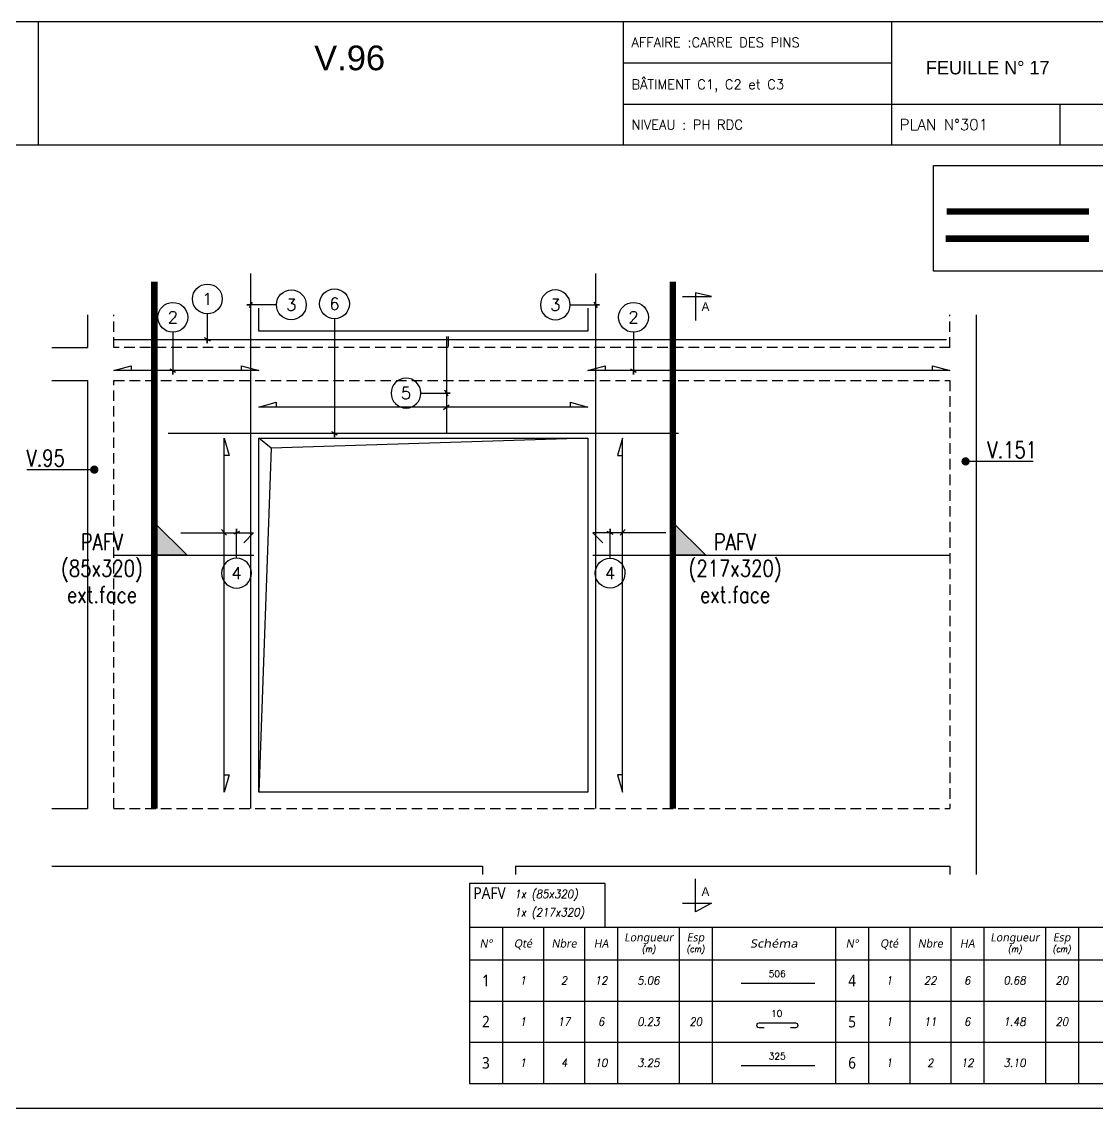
# Model space of a CAD drawing. Header units: metres. Extents: x -5618 to 118954, y -306 to 4637.
# Drawn here: x 9472 to 10126, y 914 to 1574 of the extents above; entities that cross this region are included whole.
import ezdxf
from ezdxf.enums import TextEntityAlignment as Align

# ---------------------------------------------------------------- set-up
doc = ezdxf.new("R2010")
doc.units = ezdxf.units.M
doc.linetypes.add('CACHE', pattern=[9.524999999999999, 6.35, -3.175])
for name, color, linetype in [('COTATION', 1, 'Continuous'), ('GO-FER-HA', 140, 'Continuous'), ('GO-TEXTE', 9, 'Continuous'), ('GO-TEXTE-FER', 3, 'Continuous'), ('STR_TS', 22, 'Continuous'), ('STR_TS_TXT', 7, 'Continuous'), ('STR_VOI-POT', 6, 'Continuous')]:
    doc.layers.add(name, color=color, linetype=linetype)
doc.layers.add('Kofragna_forma', color=7, linetype='Continuous', lineweight=70)
doc.styles.add('ARIAL', font='ARIAL.TTF')
doc.styles.add('Lucida', font='LSANSI.TTF')
doc.styles.add('schéma', font='simplex.shx')
doc.styles.add('Tableau', font='romans.shx', dxfattribs={"width": 0.9, "oblique": 10})
doc.styles.add('Tableau2', font='trebuc.TTF', dxfattribs={"width": 0.9, "oblique": 10})
doc.styles.add('TEXTE', font='romans.shx')
doc.styles.add('TEXTE TS', font='romans.shx', dxfattribs={"width": 0.7, "oblique": 15})

# ---------------------------------------------------------------- blocks, each defined once
blk = doc.blocks.new('ime')
at = {"layer": 'COTATION', "const_width": 2.5}
blk.add_lwpolyline([(1.25, 0, -1), (-1.25, 0, -1)], format="xyb", close=True, dxfattribs=at)
at = {"layer": 'COTATION'}
blk.add_lwpolyline([(41.09158464876236, 0), (0, 0)], dxfattribs=at)
at = {"layer": 'COTATION', "color": 7, "style": 'TEXTE TS', "width": 0.8}
blk.add_attdef('NAME', (9.079526555316988, 2), '', height=10, dxfattribs=at)
blk = doc.blocks.new('mrega')
at = {"layer": 'STR_TS_TXT', "style": 'TEXTE TS', "width": 0.8}
for tag, p in [('ST10', (14.47619047619082, 0)), ('DIM', (14.47619047619082, -16)), ('NOTE', (14.47619047619082, -32))]:
    blk.add_attdef(tag, text='', height=10, dxfattribs=at).set_placement(p, align=Align.CENTER)
blk = doc.blocks.new('A$C6F247267')
blk.add_hatch(color=256).paths.add_polyline_path([(5.684341886080801e-14, -0.1999999999999886), (-0.1999999999999886, 0), (5.684341886080801e-14, 0)])
blk.add_lwpolyline([(-0.1999999999999886, 0), (5.684341886080801e-14, 0), (5.684341886080801e-14, -0.1999999999999886), (-0.1999999999999886, 0)])
blk = doc.blocks.new('Barre libre')
at = {"layer": 'GO-TEXTE-FER'}
for p, q in [((0, 0), (0, -1)), ((0, 0), (8.900000000000002, 0)), ((0.8000000000000007, 0), (0.8000000000000007, -1)), ((1.800000000000001, 0), (1.800000000000001, -1)), ((2.800000000000001, 0), (2.800000000000001, -1)), ((3.600000000000001, 0), (3.600000000000001, -1)), ((5.100000000000001, 0), (5.100000000000001, -1)), ((5.900000000000002, 0), (5.900000000000002, -1)), ((8.900000000000002, 0), (8.900000000000002, -1)), ((0, -1), (8.900000000000002, -1))]:
    blk.add_line(p, q, dxfattribs=at)
at = {"layer": 'GO-TEXTE-FER', "color": 1}
blk.add_line((6.602571662135945, -0.562752053263365), (8.393530367494153, -0.562752053263365), dxfattribs=at)
at = {"layer": 'GO-TEXTE-FER', "color": 1, "style": 'Tableau'}
blk.add_attdef('Longueur', text='', height=0.16, dxfattribs=at).set_placement((7.481415956780632, -0.3359449369562739), align=Align.MIDDLE_CENTER)
at = {"layer": 'GO-TEXTE-FER', "style": 'Tableau2', "width": 0.9}
blk.add_attdef('NUMERO', text='', height=0.28, dxfattribs=at).set_placement((0.4000000000000021, -0.5), align=Align.MIDDLE_CENTER)
at = {"layer": 'GO-TEXTE-FER', "style": 'Tableau', "oblique": 10, "width": 0.9}
for tag, p in [('QUANTITE', (1.300000000000001, -0.5)), ('NOMBRE', (2.300000000000001, -0.5)), ('NUANCE', (3.200000000000003, -0.5)), ('LONGUEUR', (4.350000000000001, -0.5)), ('ESPACEMENTS', (5.5, -0.5))]:
    blk.add_attdef(tag, text='', height=0.2, dxfattribs=at).set_placement(p, align=Align.MIDDLE_CENTER)
blk = doc.blocks.new('U')
at = {"layer": 'GO-TEXTE-FER'}
for p, q in [((0, 0), (0, -1)), ((0, 0), (8.900000000000002, 0)), ((0.8000000000000007, 0), (0.8000000000000007, -1)), ((1.800000000000001, 0), (1.800000000000001, -1)), ((2.800000000000001, 0), (2.800000000000001, -1)), ((3.600000000000001, 0), (3.600000000000001, -1)), ((5.100000000000001, 0), (5.100000000000001, -1)), ((5.900000000000002, 0), (5.900000000000002, -1)), ((8.900000000000002, 0), (8.900000000000002, -1)), ((0, -1), (8.900000000000002, -1))]:
    blk.add_line(p, q, dxfattribs=at)
at = {"layer": 'GO-TEXTE-FER', "color": 1}
blk.add_lwpolyline([(6.803314236992733, -0.6501039319644448), (8.063314236992696, -0.6501039319645301, 0.414213562373095), (8.123314236992684, -0.5901039319644994), (8.123314236992641, -0.2901039319645164, 0.4142135623730951), (8.063314236992653, -0.2301039319644858), (6.803314236992733, -0.2301039319644858)], format="xyb", dxfattribs=at)
at = {"layer": 'GO-TEXTE-FER', "color": 1, "style": 'Tableau'}
blk.add_attdef('Largeur', text='', height=0.16, rotation=90, dxfattribs=at).set_placement((8.284040132140975, -0.4721743387249857), align=Align.MIDDLE_CENTER)
at = {"layer": 'GO-TEXTE-FER', "style": 'Tableau2', "width": 0.9}
blk.add_attdef('NUMERO', text='', height=0.28, dxfattribs=at).set_placement((0.4000000000000021, -0.5), align=Align.MIDDLE_CENTER)
at = {"layer": 'GO-TEXTE-FER', "style": 'Tableau', "oblique": 10, "width": 0.9}
for tag, p in [('QUANTITE', (1.300000000000001, -0.5)), ('NOMBRE', (2.300000000000001, -0.5)), ('NUANCE', (3.200000000000003, -0.5)), ('LONGUEUR', (4.350000000000001, -0.5)), ('ESPACEMENTS', (5.5, -0.5))]:
    blk.add_attdef(tag, text='', height=0.2, dxfattribs=at).set_placement(p, align=Align.MIDDLE_CENTER)
at = {"layer": 'GO-TEXTE-FER', "color": 1, "style": 'Tableau'}
blk.add_attdef('Longueur', text='', height=0.16, dxfattribs=at).set_placement((7.421867254534655, -0.819129785683189), align=Align.MIDDLE_CENTER)
blk = doc.blocks.new('Désignation')
at = {"layer": 'GO-TEXTE-FER'}
for p, q in [((0, 0.7999999999999998), (8.900000000000002, 0.7999999999999998)), ((0, 0.7999999999999998), (0, 0)), ((0.8000000000000007, 0.7999999999999998), (0.8000000000000007, 0)), ((1.800000000000001, 0.7999999999999998), (1.800000000000001, 0)), ((2.800000000000001, 0.7999999999999998), (2.800000000000001, 0)), ((3.600000000000001, 0.7999999999999998), (3.600000000000001, 0)), ((5.100000000000001, 0.7999999999999998), (5.100000000000001, 0)), ((5.900000000000002, 0.7999999999999998), (5.900000000000002, 0)), ((8.900000000000002, 0.7999999999999998), (8.900000000000002, 0)), ((0, 0), (8.900000000000002, 0))]:
    blk.add_line(p, q, dxfattribs=at)
at = {"layer": 'GO-TEXTE-FER', "style": 'Tableau2', "oblique": 10}
for s, p in [('Longueur', (4.356051620639308, 0.5496028384462006)), ('Esp', (5.494334133658599, 0.5496028384462006)), ('N°', (0.4000000000000004, 0.3999999999999995)), ('Qté', (1.300000000000001, 0.3999999999999995)), ('Nbre', (2.300000000000001, 0.3999999999999995)), ('HA', (3.200000000000001, 0.3999999999999995))]:
    blk.add_text(s, height=0.2, dxfattribs=at).set_placement(p, align=Align.MIDDLE_CENTER)
at = {"layer": 'GO-TEXTE-FER', "color": 7, "style": 'Tableau', "oblique": 10, "width": 0.9}
for s, p in [('(m)', (4.356051620639308, 0.2654942762949544)), ('(cm)', (5.494334133658599, 0.2654942762949544))]:
    blk.add_text(s, height=0.15, dxfattribs=at).set_placement(p, align=Align.MIDDLE_CENTER)
at = {"layer": 'GO-TEXTE-FER', "style": 'Tableau2', "oblique": 10, "width": 1.2}
blk.add_text('Schéma', height=0.2, dxfattribs=at).set_placement((7.400000000000002, 0.3999999999999995), align=Align.MIDDLE_CENTER)
blk = doc.blocks.new('Cadre')
at = {"layer": 'GO-TEXTE-FER'}
for p, q in [((0, 0), (0, -1)), ((0, 0), (8.900000000000002, 0)), ((0.8000000000000007, 0), (0.8000000000000007, -1)), ((1.800000000000001, 0), (1.800000000000001, -1)), ((2.800000000000001, 0), (2.800000000000001, -1)), ((3.600000000000001, 0), (3.600000000000001, -1)), ((5.100000000000001, 0), (5.100000000000001, -1)), ((5.900000000000002, 0), (5.900000000000002, -1)), ((8.900000000000002, 0), (8.900000000000002, -1)), ((0, -1), (8.900000000000002, -1))]:
    blk.add_line(p, q, dxfattribs=at)
at = {"layer": 'GO-TEXTE-FER', "color": 1}
for p, q in [((7.987346186062197, -0.2369863929173901), (7.867594385787527, -0.3280230769997159)), ((8.047346186062185, -0.2969863929174208), (7.964614586396522, -0.4222107127036105))]:
    blk.add_line(p, q, dxfattribs=at)
blk.add_lwpolyline([(6.967346186062228, -0.2969863929173355), (6.967346186062271, -0.5969863929173238, 0.4142135623730951), (7.027346186062259, -0.6569863929173545), (7.987346186062195, -0.6569863929173545, 0.414213562373095), (8.047346186062184, -0.5969863929173238), (8.047346186062184, -0.2969863929174208, 0.414213562373095), (7.987346186062195, -0.2369863929173901), (7.027346186062216, -0.2369863929173048, 0.414213562373095)], format="xyb", close=True, dxfattribs=at)
at = {"layer": 'GO-TEXTE-FER', "color": 1, "style": 'Tableau'}
blk.add_attdef('Largeur', text='', height=0.16, rotation=90, dxfattribs=at).set_placement((8.237023106990698, -0.4448329724666619), align=Align.MIDDLE_CENTER)
at = {"layer": 'GO-TEXTE-FER', "style": 'Tableau2', "width": 0.9}
blk.add_attdef('NUMERO', text='', height=0.28, dxfattribs=at).set_placement((0.4000000000000021, -0.4999999999999991), align=Align.MIDDLE_CENTER)
at = {"layer": 'GO-TEXTE-FER', "style": 'Tableau', "oblique": 10, "width": 0.9}
for tag, p in [('QUANTITE', (1.300000000000001, -0.4999999999999991)), ('NOMBRE', (2.300000000000001, -0.4999999999999991)), ('NUANCE', (3.200000000000003, -0.4999999999999991)), ('LONGUEUR', (4.350000000000001, -0.4999999999999991)), ('ESPACEMENTS', (5.5, -0.4999999999999991))]:
    blk.add_attdef(tag, text='', height=0.2, dxfattribs=at).set_placement(p, align=Align.MIDDLE_CENTER)
at = {"layer": 'GO-TEXTE-FER', "color": 1, "style": 'Tableau'}
blk.add_attdef('Longueur', text='', height=0.16, dxfattribs=at).set_placement((7.541716618847227, -0.7935776915879282), align=Align.MIDDLE_CENTER)
blk = doc.blocks.new('Epingle')
at = {"layer": 'GO-TEXTE-FER'}
for p, q in [((0, 0), (0, -1)), ((0, 0), (8.900000000000002, 0)), ((0.8000000000000007, 0), (0.8000000000000007, -1)), ((1.800000000000001, 0), (1.800000000000001, -1)), ((2.800000000000001, 0), (2.800000000000001, -1)), ((3.600000000000001, 0), (3.600000000000001, -1)), ((5.100000000000001, 0), (5.100000000000001, -1)), ((5.900000000000002, 0), (5.900000000000002, -1)), ((8.900000000000002, 0), (8.900000000000002, -1)), ((0, -1), (8.900000000000002, -1))]:
    blk.add_line(p, q, dxfattribs=at)
at = {"layer": 'GO-TEXTE-FER', "color": 1}
blk.add_lwpolyline([(7.162024682070724, -0.6500456031182402), (7.042024682075381, -0.6500456031182402, -1.000000000024277), (7.042024682075381, -0.5300456031228968), (7.922024682058217, -0.5300456031228968, -0.9999999999028927), (7.922024682058217, -0.6500456031182402), (7.802024682062866, -0.6500456031182402)], format="xyb", dxfattribs=at)
at = {"layer": 'GO-TEXTE-FER', "color": 1, "style": 'Tableau'}
blk.add_attdef('Longueur', text='', height=0.16, dxfattribs=at).set_placement((7.468958519916535, -0.303324706934113), align=Align.MIDDLE_CENTER)
at = {"layer": 'GO-TEXTE-FER', "style": 'Tableau2', "width": 0.9}
blk.add_attdef('NUMERO', text='', height=0.28, dxfattribs=at).set_placement((0.4000000000000021, -0.5), align=Align.MIDDLE_CENTER)
at = {"layer": 'GO-TEXTE-FER', "style": 'Tableau', "oblique": 10, "width": 0.9}
for tag, p in [('QUANTITE', (1.300000000000001, -0.5)), ('NOMBRE', (2.300000000000001, -0.5)), ('NUANCE', (3.200000000000003, -0.5)), ('LONGUEUR', (4.350000000000001, -0.5)), ('ESPACEMENTS', (5.5, -0.5))]:
    blk.add_attdef(tag, text='', height=0.2, dxfattribs=at).set_placement(p, align=Align.MIDDLE_CENTER)

msp = doc.modelspace()

# ---------------------------------------------------------------- linework, layer by layer
for p, q in [((9837.464977893897, 1573.712024445221), (9837.464977893897, 1498.770781202282)), ((10000.43493521936, 1573.739450405625), (10000.43493521936, 1498.770781202282)), ((9837.46497789413, 1548.714524444932), (10000.43493521959, 1548.714524444932)), ((9837.46497789413, 1523.717024444992), (10000.43493521959, 1523.717024444992)), ((10000.43493521936, 1523.744450405514), (10205.28718614788, 1523.744450405514)), ((10102.77143438487, 1523.744450405514), (10102.77143438487, 1498.770781202282))]:
    msp.add_line(p, q)
msp.add_lwpolyline([(9255.382186148088, 1573.712024445221), (9255.382186148088, 913.7780244450956), (10205.28718614788, 913.7780244450956), (10205.28718614788, 1573.712024445221)], close=True)
for points in [[(9482.026186147943, 1573.712024445221), (9482.028066240722, 1498.770781202282)], [(10205.28718614788, 1498.770781202282), (9255.382186148088, 1498.770781202282)]]:
    msp.add_lwpolyline(points)
at = {"layer": 'COTATION'}
for p, q in [((9728.312335031185, 1338.165172963268, 93.84408971273348), (9731.667452084299, 1341.115866676594, 93.84408971273348)), ((9596.316570088427, 1261.865318388473, 187.688179425467), (9593.365876375101, 1265.220435441602, 187.688179425467)), ((9835.675371552352, 1261.865318388473, 187.688179425467), (9838.626065265678, 1265.220435441602, 187.688179425467))]:
    msp.add_line(p, q, dxfattribs=at)
for points, elevation in [([(9605.4383228633, 1361.809780175327), (9605.4383228633, 1364.809773905067), (9615.995970820388, 1361.809780175327), (9527.995977883582, 1361.809780175328), (9538.553625840641, 1364.809773905067), (9538.553625840641, 1361.809780175328)], 187.688179425467), ([(10025.38964320974, 1361.809780175329), (10025.38964320974, 1364.809773905069), (10035.94729116683, 1361.809780175329), (9815.947284103637, 1361.809780175329), (9826.504932060696, 1364.809773905069), (9826.504932060696, 1361.809780175329)], 187.688179425467), ([(9805.4383228633, 1339.64051981993), (9805.4383228633, 1342.64051354967), (9815.995970820388, 1339.64051981993), (9615.995970820388, 1339.640519819931), (9626.553618777447, 1342.640513549671), (9626.553618777447, 1339.640519819931)], 93.84408971273348), ([(9595.059762692406, 1116.345298602312), (9598.059756422146, 1116.345298602312), (9595.059762692406, 1105.787650645224), (9595.059762692397, 1320.787650645224), (9598.059756422137, 1310.230002688165), (9595.059762692397, 1310.230002688165)], 93.84408971273348), ([(9836.932178948373, 1116.345298602312), (9833.932185218633, 1116.345298602312), (9836.932178948373, 1105.787650645224), (9836.93217894838, 1320.787650645224), (9833.93218521864, 1310.230002688165), (9836.93217894838, 1310.230002688165)], 93.84408971273348)]:
    msp.add_lwpolyline(points, dxfattribs=dict(at, elevation=elevation))
at = {"layer": 'GO-FER-HA'}
for points, elevation in [([(9584.683660893344, 1396.29161645737, -512.322006256741), (9584.754371571464, 1396.291340416339), (9584.754371571464, 1378.423876040263), (9584.754371571464, 1380.82387604017), (9586.451427846325, 1379.926819765471), (9583.057315296603, 1381.720932315159)], 187.6881794254669), ([(9626.717489601418, 1401.840128890117, -512.322006256741), (9626.717213560387, 1401.769418211999), (9608.849749184312, 1401.769418211996), (9611.249749184219, 1401.769418211996), (9610.35269290952, 1400.072361937135), (9612.146805459208, 1403.466474486858)], 187.688179425467), ([(9661.945974316837, 1393.3445561487, -512.322006256741), (9662.016684994955, 1393.344280107669), (9662.016684994955, 1321.387650645317), (9662.016684994955, 1323.787650645223), (9663.713741269816, 1322.890594370525), (9660.319628720094, 1324.684706920213)], 93.84408971273348), ([(9805.27445203936, 1401.840128890117, 512.322006256741), (9805.274728080392, 1401.769418211999), (9823.142192456467, 1401.769418211996), (9820.74219245656, 1401.769418211996), (9821.639248731259, 1400.072361937135), (9819.845136181571, 1403.466474486858)], 187.688179425467), ([(9563.714987273059, 1385.15223603361, -512.322006256741), (9563.785697951178, 1385.151959992578), (9563.785697951178, 1359.409780175421), (9563.785697951178, 1361.809780175328), (9565.48275422604, 1360.91272390063), (9562.088641676317, 1362.706836450317)], 187.688179425467), ([(9843.666300556306, 1385.152236033611, -512.322006256741), (9843.737011234425, 1385.151959992579), (9843.737011234425, 1359.409780175422), (9843.737011234425, 1361.809780175329), (9845.434067509286, 1360.912723900631), (9842.039954959564, 1362.706836450318)], 187.688179425467), ([(9714.522153140537, 1348.246596974944, 512.322006256741), (9714.522429181568, 1348.175886296825), (9732.389893557644, 1348.175886296823), (9729.989893557737, 1348.175886296823), (9730.886949832435, 1346.478830021962), (9729.092837282747, 1349.872942571684)], 93.84408971273348), ([(9602.436906453433, 1247.826638993763, 512.322006256741), (9602.50761713155, 1247.826915034794), (9602.507617131554, 1265.69437941087), (9602.507617131554, 1263.294379410963), (9604.204673406415, 1264.191435685661), (9600.810560856691, 1262.397323135975)], 187.688179425467), ([(9829.555035187344, 1247.826638993763, -512.322006256741), (9829.484324509227, 1247.826915034794), (9829.484324509223, 1265.69437941087), (9829.484324509223, 1263.294379410963), (9827.787268234362, 1264.191435685661), (9831.181380784084, 1262.397323135975)], 187.688179425467)]:
    msp.add_lwpolyline(points, format="xyb", dxfattribs=dict(at, elevation=elevation))
at = {"layer": 'GO-TEXTE', "flags": 128}
for points, elevation in [([(9873.50615882259, 1406.859432844832), (9891.153898429427, 1406.853314440484), (9881.477680424618, 1409.136725360274), (9881.470773725083, 1392.215251052895)], 187.6881794254669), ([(9873.482480893097, 1038.431324726994), (9891.130221560434, 1038.431324726994), (9881.45217239887, 1033.151268832594), (9881.45217239887, 1053.072744337236)], 187.688179425467)]:
    msp.add_lwpolyline(points, dxfattribs=dict(at, elevation=elevation))
at = {"layer": 'GO-TEXTE-FER'}
msp.add_lwpolyline([(9744.040532354738, 1023.875692720579), (9826.540532354738, 1023.875692720579), (9826.540532354738, 1050.307680683607), (9744.040532354738, 1050.307680683607)], close=True, dxfattribs=at)
at = {"layer": 'Kofragna_forma', "color": 4, "lineweight": -3}
for p, q in [((9511.995970820388, 1395.790150645302, 187.688179425467), (9511.995970820388, 1375.790150645307, 187.688179425467)), ((10052.04479116689, 1055.787650645223, 187.688179425467), (10052.04479116689, 1395.790150645304, 187.688179425467)), ((9490.202787202832, 1375.790150645307, 187.688179425467), (9511.995970820388, 1375.790150645307, 187.688179425467)), ((9490.202787202832, 1355.790150645307, 187.688179425467), (9511.995970820388, 1355.790150645307, 187.688179425467)), ((9511.995970820388, 1355.790150645307, 187.688179425467), (9511.995970820388, 1156.787650645224, 187.688179425467)), ((9511.99481411794, 1156.787650645224, 187.688179425467), (9511.99481411794, 1095.787650645224, 187.688179425467)), ((9490.202787202832, 1095.787650645224, 187.688179425467), (9511.995970820388, 1095.787650645224, 187.688179425467)), ((9490.202787202832, 1060.787650645224, 187.688179425467), (9751.995970820388, 1060.787650645224, 187.688179425467)), ((9751.99481411794, 1060.787650645224, 187.688179425467), (9751.99481411794, 1055.787650645224, 187.688179425467)), ((9771.99597788358, 1060.787650645224, 187.688179425467), (10035.94729116683, 1060.787650645223, 187.688179425467)), ((9771.99597788358, 1060.787650645224, 187.688179425467), (9771.99597788358, 1055.787650645224, 187.688179425467)), ((10035.94729116683, 1060.787650645223, 187.688179425467), (10035.94729116683, 1055.787650645223, 187.688179425467))]:
    msp.add_line(p, q, dxfattribs=at)
at = {"layer": 'Kofragna_forma', "linetype": 'CACHE', "lineweight": -3}
for p, q in [((9527.995977883582, 1375.790150645304, 187.688179425467), (9527.995977883582, 1395.790150645302, 187.688179425467)), ((10035.94729116683, 1375.790150645304, 187.688179425467), (10035.94729116683, 1395.790150645304, 187.688179425467)), ((10035.94729116683, 1375.790150645304, 187.688179425467), (9527.995982288694, 1375.790150645304, 187.688179425467)), ((9527.99597788358, 1095.787650645224, 187.688179425467), (9527.995977883582, 1355.787650645223, 187.688179425467)), ((9527.995982288694, 1355.787650645223, 187.688179425467), (10035.94729116683, 1355.787650645223, 187.688179425467)), ((10035.94729116683, 1355.787650645223, 187.688179425467), (10035.94729116683, 1095.787650645223, 187.688179425467)), ((9527.99597788358, 1095.787650645224, 187.688179425467), (10035.94729116683, 1095.787650645223, 187.688179425467))]:
    msp.add_line(p, q, dxfattribs=at)
at = {"layer": 'Kofragna_forma', "color": 4, "lineweight": -3}
for points, elevation in [([(9815.99597082039, 1399.790150645302), (9815.99597082039, 1385.790150645304), (9615.995970820388, 1385.790150645304), (9615.995970820388, 1399.790150645302)], 187.688179425467), ([(9615.995970820388, 1320.787650645224), (9815.99597082039, 1320.787650645224), (9815.99597082039, 1105.787650645224), (9615.995970820388, 1105.787650645224), (9615.995970820388, 1320.787650645224)], 187.688179425467), ([(9815.99597082039, 1320.787650645224), (9623.642953844046, 1314.674900811525), (9615.995970820388, 1105.787650645224)], 187.688179425467), ([(9623.642953844046, 1314.674900811525), (9615.995970820388, 1320.787650645224)], 93.84408971273348)]:
    msp.add_lwpolyline(points, dxfattribs=dict(at, elevation=elevation))
at = {"layer": 'STR_TS', "color": 7}
msp.add_lwpolyline([(10026.10004847075, 1486.445730273484), (10187.64378598982, 1486.445730273484), (10187.64378598982, 1422.160350701324), (10026.10004847075, 1422.160350701324)], close=True, dxfattribs=at)
at = {"layer": 'STR_TS', "linetype": 'CACHE', "ltscale": 2, "const_width": 4}
msp.add_lwpolyline([(10120.52001056803, 1458.451324364585), (10033.96212945594, 1458.451324364585)], dxfattribs=at)
at = {"layer": 'STR_TS', "const_width": 4}
msp.add_lwpolyline([(10120.52001056803, 1441.996368096392), (10033.4006533947, 1441.996368096392)], dxfattribs=at)
at = {"layer": 'STR_TS', "linetype": 'CACHE', "ltscale": 2, "const_width": 4, "elevation": 187.688179425467}
for points in [[(9552.5154894133, 1095.787650645224), (9552.5154894133, 1415.787650645224)], [(9867.629578628163, 1095.787650645224), (9867.629578628163, 1415.787650645224)]]:
    msp.add_lwpolyline(points, dxfattribs=at)
at = {"layer": 'STR_TS', "color": 3, "elevation": 187.688179425467}
for points in [[(9527.995977883582, 1249.638548317425), (9612.995970820388, 1249.638548317425)], [(9818.99597082039, 1249.638548317425), (10035.94729116683, 1249.638548317425)]]:
    msp.add_lwpolyline(points, dxfattribs=at)
at = {"layer": 'STR_VOI-POT'}
for p, q in [((9611.249749184239, 1095.787650645224, 187.688179425467), (9611.249749184217, 1420.790150645303, 187.688179425467)), ((9820.742192456539, 1095.787650645224, 187.688179425467), (9820.74219245656, 1420.790150645303, 187.688179425467)), ((9527.995977883582, 1380.82387604017, 187.6881794254669), (10033.94729116683, 1380.82387604017, 187.6881794254669)), ((9729.989893557728, 1382.517298608563, 93.8440897127335), (9729.989893557742, 1323.43502427244, 93.84408971273348)), ((9731.096722362525, 1382.517298608563, 93.84408971273353), (9731.096722362525, 1376.441061173067, 93.84408971273353)), ((9560.995970820388, 1323.787650645224, 93.84408971273348), (9870.995970820388, 1323.787650645223, 93.84408971273348))]:
    msp.add_line(p, q, dxfattribs=at)
at = {"layer": 'STR_VOI-POT', "elevation": 187.688179425467}
for points in [[(9568.577059121191, 1263.294379410815), (9612.90415882814, 1263.294379410815), (9606.92227014948, 1257.312490732163)], [(9863.414882519588, 1263.294379410815), (9819.08778281264, 1263.294379410815), (9825.0696714913, 1257.312490732163)]]:
    msp.add_lwpolyline(points, dxfattribs=at)

# ---------------------------------------------------------------- block references
at = {"layer": 'COTATION'}
ref = msp.add_blockref('ime', (9516.063902428372, 1301.687696427998, 187.688179425467), dxfattribs=dict(at, xscale=-1))
ref.add_attrib('NAME', 'V.95', (9474.850034077523, 1303.687696427998, 187.688179425467), dxfattribs={"color": 7, "height": 10, "style": 'TEXTE TS', "width": 0.8})
ref = msp.add_blockref('ime', (10045.50367450943, 1306.68930034366, 187.688179425467), dxfattribs=at)
ref.add_attrib('NAME', 'V.151', (10058.77367725522, 1308.68930034366, 187.688179425467), dxfattribs={"color": 7, "height": 10, "style": 'TEXTE TS', "width": 0.8})
at = {"layer": 'GO-FER-HA', "xscale": 25, "yscale": 25, "zscale": 25}
for p in [(9744.040532354738, 1003.875692720579), (9966.540532354738, 1003.875692720579)]:
    msp.add_blockref('Désignation', p, dxfattribs=at)
at = {"layer": 'GO-TEXTE-FER', "xscale": 25, "yscale": 25, "zscale": 25}
for name, p, values in [('Barre libre', (9744.040532354738, 1003.875692720579), {'NUMERO': '1', 'QUANTITE': '1', 'NOMBRE': '2', 'NUANCE': '12', 'Longueur': '506', 'LONGUEUR': '5.06'}), ('U', (9966.540532354738, 1003.875692720579), {'NUMERO': '4', 'QUANTITE': '1', 'NOMBRE': '22', 'NUANCE': '6', 'Longueur': '30', 'Largeur': '8', 'LONGUEUR': '0.68', 'ESPACEMENTS': '20'}), ('Epingle', (9744.040532354738, 978.875692720579), {'NUMERO': '2', 'QUANTITE': '1', 'NOMBRE': '17', 'NUANCE': '6', 'Longueur': '10', 'LONGUEUR': '0.23', 'ESPACEMENTS': '20'}), ('Cadre', (9966.540532354737, 978.875692720579), {'NUMERO': '5', 'QUANTITE': '1', 'NOMBRE': '11', 'NUANCE': '6', 'Longueur': '59', 'Largeur': '10', 'LONGUEUR': '1.48', 'ESPACEMENTS': '20'}), ('Barre libre', (9744.040532354737, 953.875692720579), {'NUMERO': '3', 'QUANTITE': '1', 'NOMBRE': '4', 'NUANCE': '10', 'Longueur': '325', 'LONGUEUR': '3.25'}), ('Barre libre', (9966.540532354737, 953.875692720579), {'NUMERO': '6', 'QUANTITE': '1', 'NOMBRE': '2', 'NUANCE': '12', 'Longueur': '310', 'LONGUEUR': '3.10'})]:
    msp.add_blockref(name, p, dxfattribs=at).add_auto_attribs(values)
at = {"layer": 'STR_TS', "xscale": 100, "yscale": 100, "zscale": 100, "rotation": 180}
for p in [(9552.515489413307, 1249.638548317425, 187.688179425467), (9867.62957862817, 1249.638548317425, 187.688179425467)]:
    msp.add_blockref('A$C6F247267', p, dxfattribs=at)
at = {"layer": 'STR_TS_TXT'}
for p, values in [((9506.248897430429, 1252.694521724991, 281.5322691381999), {'NOTE': 'ext.face', 'ST10': 'PAFV', 'DIM': '(85x320)'}), ((9890.956296623519, 1252.694521724991, 281.5322691381999), {'NOTE': 'ext.face', 'ST10': 'PAFV', 'DIM': '(217x320)'})]:
    msp.add_blockref('mrega', p, dxfattribs=at).add_auto_attribs(values)

# ---------------------------------------------------------------- texts
for s, height, style, p in [('AFFAIRE :CARRE DES PINS', 5.832750000000001, 'schéma', (9842.46447789428, 1558.296899445046)), ('V.96', 15, 'ARIAL', (9649.685590968465, 1544.270736833045)), ('BÂTIMENT C1, C2 et C3', 5.832750000000001, 'schéma', (9842.464477894513, 1532.743899415404)), ('NIVEAU : PH RDC', 5.832750000000001, 'schéma', (9842.464477894047, 1508.301899474853)), ('PLAN N°301', 6.665999999999999, 'schéma', (10005.43443521974, 1507.885274415411))]:
    msp.add_text(s, height=height, dxfattribs=dict(style=style)).set_placement(p)
at = {"linetype": 'ByBlock', "lineweight": -3, "ltscale": 4.5}
msp.add_text('FEUILLE N° 17', height=8.2, dxfattribs=at).set_placement((10021.43493521936, 1541.744450405514))
at = {"layer": 'GO-FER-HA', "style": 'TEXTE'}
for s, rotation, p in [('1', 359.9999999999544, (9584.754371571484, 1405.348103051193, 281.688179425467)), ('6', 359.9999999999544, (9662.016684994975, 1402.401042742522, 187.8440897127336)), ('3', 359.9999999999479, (9635.77397619524, 1401.769418211979, 281.6881794254671)), ('2', 359.9999999999544, (9563.785697951198, 1394.208722627432, 281.6881794254671)), ('2', 359.9999999999544, (9843.737011234443, 1394.208722627433, 281.6881794254671)), ('4', 359.9999999999544, (9829.484324509205, 1238.770152400057, 281.6881794254671))]:
    msp.add_text(s, height=7.199999999999999, rotation=rotation, dxfattribs=at).set_placement(p, align=Align.MIDDLE_CENTER)
for s, p in [('3', (9796.217965445538, 1401.769418211979, 281.6881794254671)), ('5', (9705.465666546712, 1348.175886296805, 187.8440897127336)), ('4', (9602.507617131574, 1238.770152400057, 281.6881794254671))]:
    msp.add_text(s, height=7.199999999999999, dxfattribs=at).set_placement(p, align=Align.MIDDLE_CENTER)
at = {"layer": 'GO-TEXTE', "linetype": 'Continuous', "style": 'Lucida'}
for rotation, p in [(359.9819333185179, (9885.087947840348, 1398.062657116397, 187.6881794254669)), (0.001797547041295644, (9885.067319023376, 1042.701613672519, 187.688179425467))]:
    msp.add_text('A', height=5.319999999999999, rotation=rotation, dxfattribs=at).set_placement(p)
at = {"layer": 'GO-TEXTE-FER', "style": 'Tableau', "oblique": 10, "width": 0.9}
for s, p in [('1x (85x320)', (9771.307896297723, 1041.381966226324)), ('1x (217x320)', (9771.307896297723, 1030.351806313088))]:
    msp.add_text(s, height=5.056179772500054, dxfattribs=at).set_placement(p)
at = {"layer": 'GO-TEXTE-FER', "style": 'Tableau2', "width": 0.9}
msp.add_attdef('PAFV', text='1', height=7.078651681500075, dxfattribs=at).set_placement((9756.266624432603, 1044.524068259415), align=Align.MIDDLE_CENTER)

doc.saveas('drawing.dxf')
